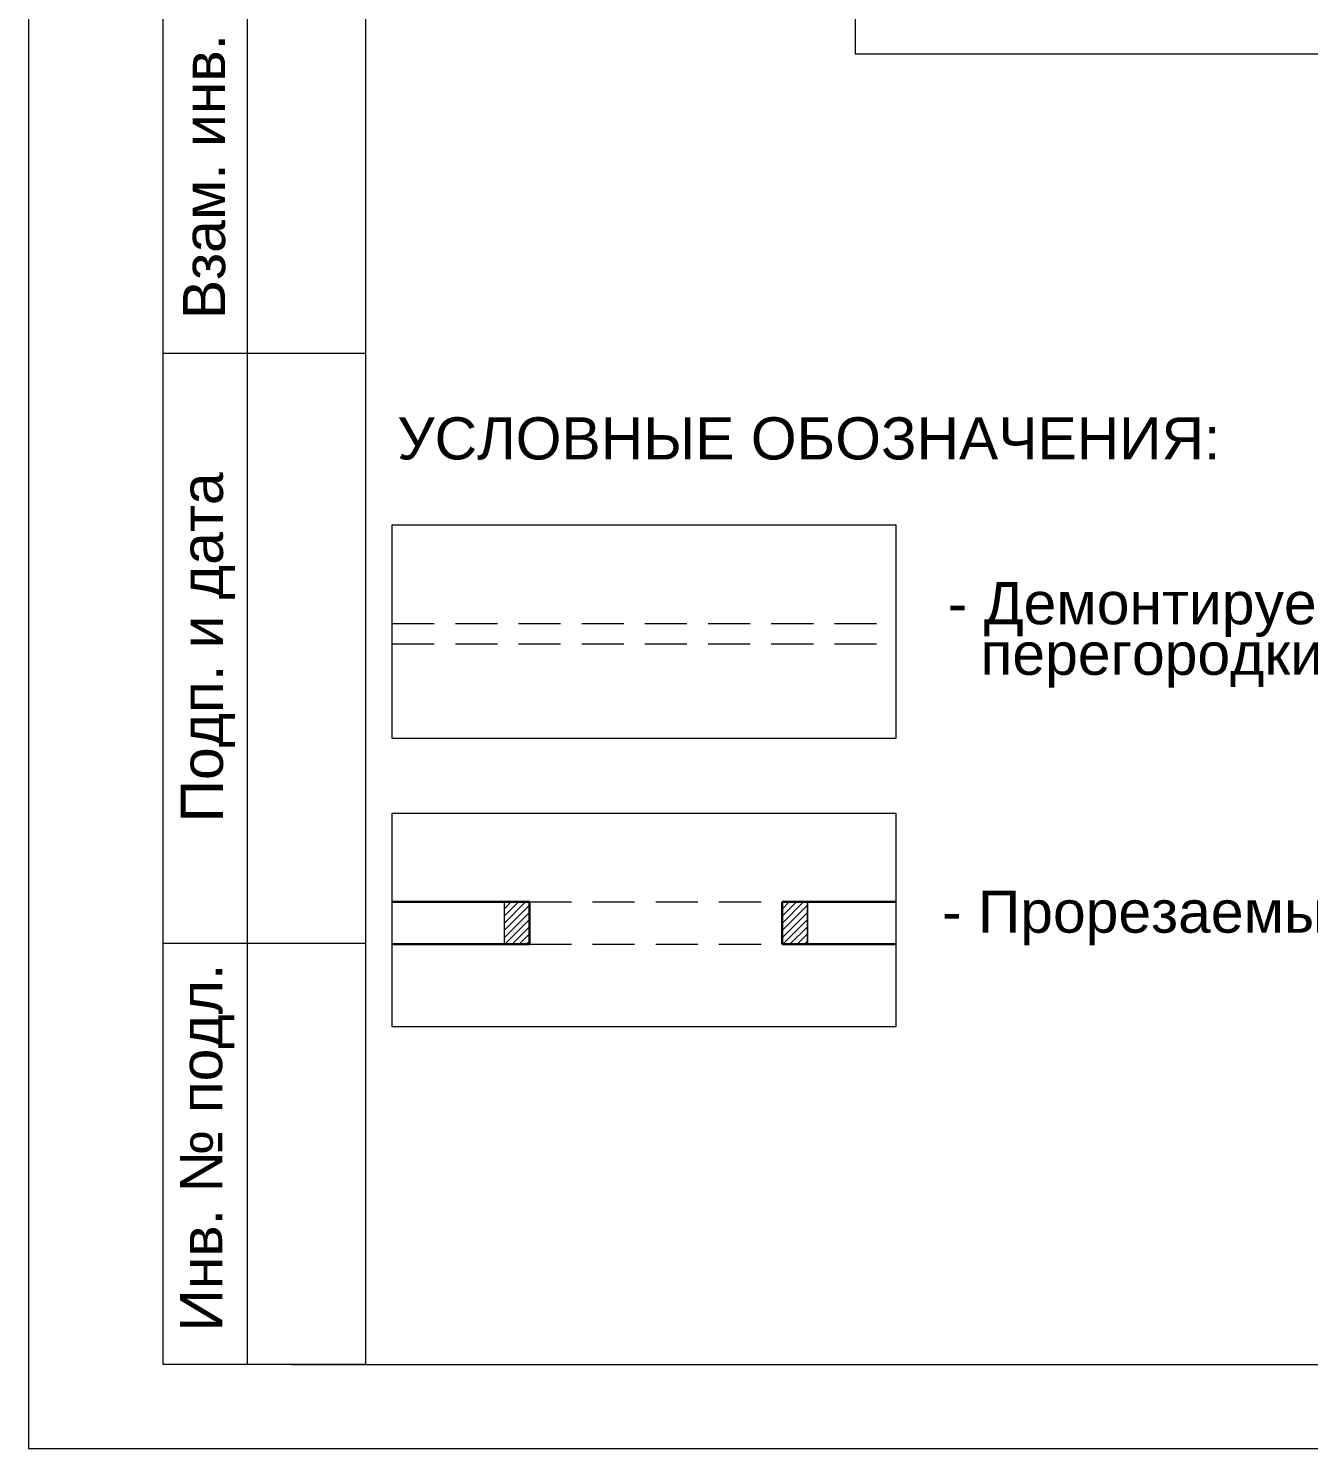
# Model space of a CAD drawing. Header units: metres. Extents: x 34 to 166, y -166 to -111.
# Drawn here: x 66.62 to 74.21, y -160.99 to -152.57 of the extents above; entities that cross this region are included whole.
import ezdxf
from ezdxf.enums import TextEntityAlignment as Align

# ---------------------------------------------------------------- set-up
doc = ezdxf.new("R2010")
doc.units = ezdxf.units.M
doc.header["$MEASUREMENT"] = 0
doc.linetypes.add('( Hidden )', pattern=[0.375, 0.25, -0.125])
doc.linetypes.add('DGN Style 3', pattern=[15.993197, 11.423712, -4.569485])
doc.styles.add('Arial', font='CS_Gost2304.shx')
doc.styles.add('Style-Arial', font='arial.ttf')

# ---------------------------------------------------------------- blocks, each defined once
blk = doc.blocks.new('*U216')
at = {"color": 7, "linetype": 'Continuous', "lineweight": 13}
for p, q in [((-12.4872, 20.002), (-12.4872, -19.998)), ((-13.1872, -19.998), (-13.1872, -11.498)), ((-13.6872, -13.998), (-12.4872, -13.998)), ((-13.6872, -17.498), (-12.4872, -17.498)), ((-12.9261, -19.998), (14.0128, -19.998))]:
    blk.add_line(p, q, dxfattribs=at)
at = {"color": 7, "linetype": 'Continuous', "lineweight": 0, "flags": 128}
blk.add_lwpolyline([(14.5128, 20.502), (-14.4872, 20.502), (-14.4872, -20.498), (14.5128, -20.498), (14.5128, 20.502)], close=True, dxfattribs=at)
at = {"color": 7, "linetype": 'Continuous', "lineweight": 13, "flags": 128}
blk.add_lwpolyline([(-12.4872, -19.998), (-13.6872, -19.998), (-13.6872, -11.498)], dxfattribs=at)
at = {"color": 7, "linetype": 'Continuous', "lineweight": 0, "style": 'Style-Arial'}
for s, p in [('Взам. инв. №', (-13.4445, -12.7136)), ('Подп. и дата', (-13.4574, -15.7434)), ('Инв. № подл.', (-13.4618, -18.7114))]:
    blk.add_text(s, height=0.25002, rotation=90, dxfattribs=at).set_placement(p, align=Align.MIDDLE_CENTER)

msp = doc.modelspace()

# ---------------------------------------------------------------- hatches: boundary and pattern name
at = {"linetype": 'Continuous', "lineweight": 0}
h = msp.add_hatch(dxfattribs=at)
h.set_pattern_fill('HATCH', style=0, pattern_type=2)
h.set_pattern_definition([(45, (69.439534, -157.749996), (-0.0212132, 0.0212132), [])])
h.paths.add_polyline_path([(69.4395342, -157.74999576), (69.4395342, -157.99999576), (69.5895342, -157.99999576), (69.5895342, -157.74999576)])
h = msp.add_hatch(dxfattribs=at)
h.set_pattern_fill('HATCH', style=0, pattern_type=2)
h.set_pattern_definition([(45, (71.089534, -157.749996), (-0.0212132, 0.0212132), [])])
h.paths.add_polyline_path([(71.0895342, -157.74999576), (71.0895342, -157.99999576), (71.2395342, -157.99999576), (71.2395342, -157.74999576)])

# ---------------------------------------------------------------- linework, layer by layer
at = {"color": 7, "linetype": 'Continuous', "lineweight": 13}
for p, q in [((71.52399769, -139.38613779), (71.52399769, -152.71613779)), ((71.52399769, -152.71613779), (82.35399769, -152.71613779))]:
    msp.add_line(p, q, dxfattribs=at)
at = {"color": 1, "linetype": '( Hidden )', "lineweight": 13}
for p, q in [((68.77519033, -156.0974493), (71.76477436, -156.0974493)), ((68.77519033, -156.2174493), (71.76477436, -156.2174493)), ((69.5895342, -157.74999576), (71.0895342, -157.74999576)), ((69.5895342, -157.99999576), (71.0895342, -157.99999576))]:
    msp.add_line(p, q, dxfattribs=at)
at = {"lineweight": 30}
for p, q in [((69.5895342, -157.74999576), (68.77519033, -157.74999576)), ((71.76477436, -157.74999576), (71.0895342, -157.74999576)), ((69.5895342, -157.99999576), (68.77519033, -157.99999576)), ((71.76477436, -157.99999576), (71.0895342, -157.99999576))]:
    msp.add_line(p, q, dxfattribs=at)
at = {"color": 7, "linetype": 'Continuous', "lineweight": 0}
for p, q in [((69.4395342, -157.74999576), (69.4395342, -157.99999576)), ((71.2395342, -157.74999576), (71.2395342, -157.99999576))]:
    msp.add_line(p, q, dxfattribs=at)
at = {"color": 7, "linetype": 'Continuous', "lineweight": 30}
for p, q in [((69.5895342, -157.74999576), (69.5895342, -157.99999576)), ((71.0895342, -157.74999576), (71.0895342, -157.99999576))]:
    msp.add_line(p, q, dxfattribs=at)
at = {"color": 7, "linetype": 'Continuous', "lineweight": 13, "flags": 128}
for points in [[(68.77519033, -155.51247423), (71.76477436, -155.51247423), (71.76477436, -156.78045137), (68.77519033, -156.78045137), (68.77519033, -155.51247423)], [(68.77519033, -157.2228891), (71.76477436, -157.2228891), (71.76477436, -158.49086625), (68.77519033, -158.49086625), (68.77519033, -157.2228891)]]:
    msp.add_lwpolyline(points, close=True, dxfattribs=at)
at = {"color": 7, "linetype": 'Continuous', "lineweight": 0, "flags": 128}
for points in [[(69.4395342, -157.74999576), (69.4395342, -157.99999576), (69.5895342, -157.99999576), (69.5895342, -157.74999576), (69.4395342, -157.74999576)], [(71.0895342, -157.74999576), (71.0895342, -157.99999576), (71.2395342, -157.99999576), (71.2395342, -157.74999576), (71.0895342, -157.74999576)]]:
    msp.add_lwpolyline(points, close=True, dxfattribs=at)

# ---------------------------------------------------------------- block references
at = {"color": 7, "linetype": 'Continuous', "lineweight": 13}
msp.add_blockref('*U216', (81.1032226, -140.49590205), dxfattribs=at)

# ---------------------------------------------------------------- texts
at = {"color": 7, "linetype": 'DGN Style 3', "lineweight": 13, "style": 'Style-Arial'}
msp.add_text('УСЛОВНЫЕ ОБОЗНАЧЕНИЯ:', height=0.25, dxfattribs=at).set_placement((68.80526866, -154.87400056), align=Align.TOP_LEFT)
at = {"color": 7, "linetype": 'Continuous', "lineweight": 0, "insert": (72.07340417, -155.85209681), "char_height": 0.25, "attachment_point": 1, "line_spacing_factor": 0.72, "style": 'Arial'}
msp.add_mtext('\\fArial|b0|i0|c204204|p39;- Демонтируемые\\P  перегородки', dxfattribs=at)
at = {"color": 7, "linetype": 'DGN Style 3', "lineweight": 13, "insert": (72.03894209, -157.68244329), "char_height": 0.25, "attachment_point": 1, "line_spacing_factor": 0.6, "style": 'Style-Arial'}
msp.add_mtext('- Прорезаемые проемы', dxfattribs=at)

doc.saveas('drawing.dxf')
